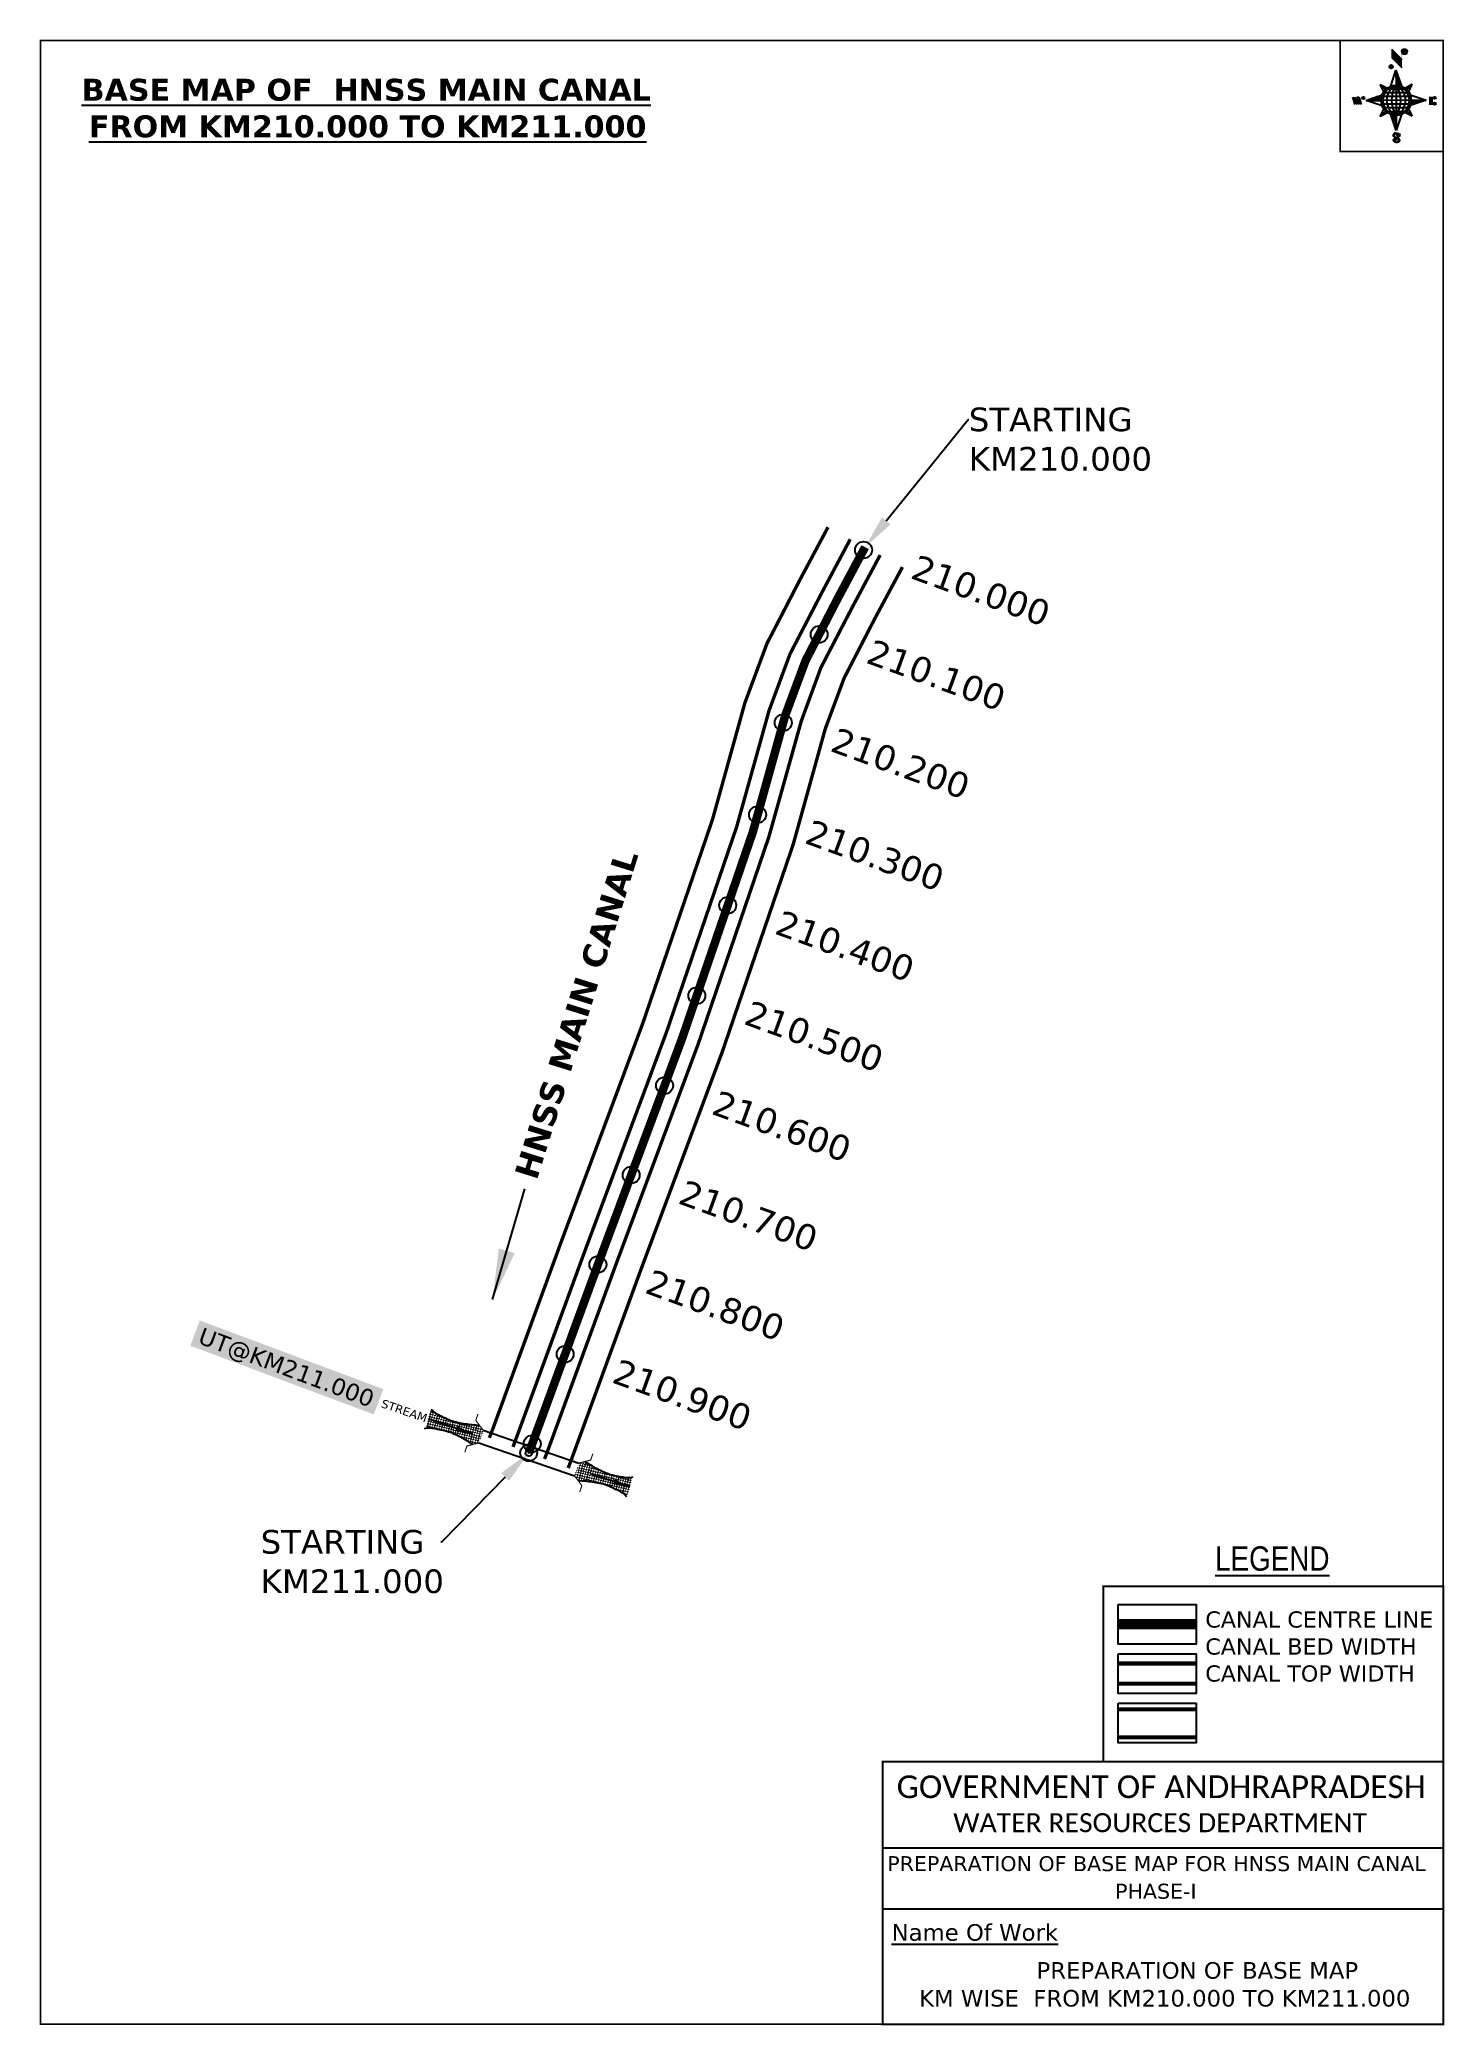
# Model space of a CAD drawing. Header units: inches. Extents: x 741859 to 742691, y 1633854 to 1635030.
import ezdxf
from ezdxf import colors
from ezdxf.entities.mleader import LeaderData, LeaderLine
from ezdxf.enums import TextEntityAlignment as Align
from ezdxf.math import Vec2, Vec3

# ---------------------------------------------------------------- set-up
doc = ezdxf.new("R2010")
doc.units = ezdxf.units.IN
doc.header["$MEASUREMENT"] = 0
doc.header["$PDMODE"] = 32
doc.header["$PDSIZE"] = 10
doc.linetypes.add('HIDDEN2', pattern=[0.1875, 0.125, -0.0625])
for name, color, linetype in [('AQUADUCT', 1, 'Continuous'), ('bord', 1, 'Continuous'), ('CANAL1', 1, 'Continuous'), ('CSMark', 72, 'Continuous'), ('DCBMS', 232, 'Continuous'), ('PAGE', 7, 'Continuous'), ('STRUCTURE', 5, 'Continuous'), ('TEXT', 7, 'Continuous')]:
    doc.layers.add(name, color=color, linetype=linetype)
doc.styles.add('ARIALN', font='ARIALN_1.TTF')
doc.styles.get("Standard").update_dxf_attribs({"font": 'verdana_0.ttf'})
doc.dimstyles.get("Standard").update_dxf_attribs({"dimtxt": 0.18, "dimasz": 0.18, "dimexe": 0.18, "dimexo": 0.0625, "dimgap": 0.09, "dimtad": 0, "dimtih": 1, "dimtoh": 1, "dimdec": 4, "dimzin": 0, "dimdsep": 46, "dimtxsty": 'Standard', "dimcen": 0.09, "dimadec": 0, "dimazin": 0, "dimtfac": 1, "dimtdec": 4, "dimtofl": 0, "dimtmove": 0, "dimatfit": 3, "dimfxl": 0, "dimtolj": 1, "dimtzin": 0, "dimarcsym": 0})
pattern_1 = [(267.297113149, (-8720374.938, 50637915.138), (10.5367255337, -0.497431438), [])]
pattern_2 = [(357.297113149, (-8720374.938, 50637915.138), (0.497431438, 10.5367255337), [])]

# ---------------------------------------------------------------- blocks, each defined once
blk = doc.blocks.new('*X16')
at = {"color": 0, "linetype": 'Continuous'}
for p, q in [((6321.6, 240.5), (6322.3, 241.2)), ((6321.6, 240.3), (6322.3, 241)), ((6321.6, 240.1), (6322.3, 240.8)), ((6321.6, 239.9), (6322.4, 240.7)), ((6321.6, 239.8), (6322.4, 240.6)), ((6321.6, 239.6), (6322.5, 240.5)), ((6321.6, 239.4), (6322.5, 240.3)), ((6321.6, 239.2), (6322.6, 240.2)), ((6321.7, 239.1), (6322.6, 240.1)), ((6321.8, 240.8), (6322.4, 241.4)), ((6321.8, 239), (6322.7, 240)), ((6321.8, 239), (6322.8, 239.9)), ((6321.9, 238.9), (6322.9, 239.8)), ((6322, 238.8), (6323, 239.7)), ((6322.1, 241.3), (6322.4, 241.6)), ((6322.1, 238.7), (6323.1, 239.6)), ((6322.2, 238.6), (6323.1, 239.6)), ((6322.3, 238.5), (6323.2, 239.5)), ((6322.4, 238.5), (6323.3, 239.4)), ((6322.5, 238.4), (6323.4, 239.3)), ((6322.7, 238.4), (6323.6, 239.3)), ((6322.8, 238.3), (6323.7, 239.2)), ((6322.9, 238.3), (6323.8, 239.1)), ((6323.1, 238.2), (6323.9, 239.1)), ((6323.2, 238.2), (6324, 239)), ((6323.3, 238.2), (6324.2, 239)), ((6323.5, 238.1), (6324.3, 238.9)), ((6323.7, 238.1), (6324.4, 238.9)), ((6323.8, 238.1), (6324.6, 238.8)), ((6324.1, 238.2), (6324.7, 238.8)), ((6324.3, 238.3), (6324.9, 238.8)), ((6324.6, 238.3), (6325.1, 238.8)), ((6324.8, 238.4), (6325.2, 238.8)), ((6325.1, 238.5), (6325.4, 238.8)), ((6325.4, 238.6), (6325.6, 238.8))]:
    blk.add_line(p, q, dxfattribs=at)
blk = doc.blocks.new('*X15')
at = {"color": 0, "linetype": 'Continuous'}
for p, q in [((6324.4, 240.3), (6324.5, 240.4)), ((6324.6, 240.3), (6324.8, 240.5)), ((6324.7, 240.2), (6325, 240.5)), ((6324.8, 240.2), (6325.2, 240.6)), ((6325, 240.1), (6325.5, 240.6)), ((6325.1, 240.1), (6325.6, 240.6)), ((6325.2, 240), (6325.8, 240.6)), ((6325.3, 240), (6326, 240.6)), ((6325.4, 239.9), (6326.1, 240.6)), ((6325.5, 239.8), (6326.2, 240.5)), ((6325.6, 239.8), (6326.3, 240.5)), ((6325.7, 239.7), (6326.5, 240.4)), ((6325.9, 239.6), (6326.6, 240.3)), ((6326, 239.5), (6326.7, 240.3)), ((6326, 239.4), (6326.8, 240.2)), ((6326.1, 239.3), (6327, 240.2)), ((6326.2, 239.3), (6327.1, 240.1)), ((6326.3, 239.2), (6327.1, 240)), ((6326.4, 239.1), (6327.2, 239.9)), ((6326.5, 239), (6327.3, 239.8)), ((6326.5, 238.9), (6327.4, 239.7)), ((6326.6, 238.8), (6327.5, 239.6)), ((6326.7, 238.7), (6327.5, 239.5)), ((6326.8, 238.6), (6327.6, 239.4)), ((6326.8, 238.5), (6327.7, 239.3)), ((6326.8, 236.5), (6327.4, 237)), ((6326.9, 238.3), (6327.8, 239.2)), ((6326.9, 238.2), (6327.9, 239.1)), ((6326.9, 236.8), (6327.6, 237.4)), ((6327, 238.1), (6327.8, 239)), ((6327, 237.9), (6327.8, 238.8)), ((6327, 237.8), (6327.8, 238.6)), ((6327, 237.6), (6327.8, 238.4)), ((6327, 237.4), (6327.8, 238.2)), ((6327, 237.3), (6327.8, 238)), ((6327, 237.1), (6327.8, 237.9))]:
    blk.add_line(p, q, dxfattribs=at)
blk = doc.blocks.new('H')
at = {"layer": 'bord', "extrusion": (0.000427885, 0.004792, 0.999988)}
h = blk.add_hatch(dxfattribs=at)
h.set_pattern_fill('LINE', color=8, scale=84.387686, angle=-2.7029, style=0)
h.set_pattern_definition(pattern_2)
h.paths.add_polyline_path([(-492, 786, -0.090992), (-448, 775), (-486, 912)])
h = blk.add_hatch(dxfattribs=at)
h.set_pattern_fill('LINE', color=8, scale=84.387686, angle=-92.7029, style=0)
h.set_pattern_definition(pattern_1)
h.paths.add_polyline_path([(-625, 665, -0.090992), (-615, 710), (-751, 671)])
h = blk.add_hatch(dxfattribs=at)
h.set_pattern_fill('LINE', color=8, scale=84.387686, angle=-2.7029, style=0)
h.set_pattern_definition(pattern_2)
h.paths.add_polyline_path([(-504, 533, -0.090992), (-549, 543), (-510, 406)])
h = blk.add_hatch(dxfattribs=at)
h.set_pattern_fill('LINE', color=8, scale=84.387686, angle=-92.7029, style=0)
h.set_pattern_definition(pattern_1)
h.paths.add_polyline_path([(-246, 647), (-372, 653, -0.090992), (-382, 609)])
for p, q in [((-519, 1020, -1217), (-435, 927, -1216)), ((-516, 1087, -1217), (-432, 994, -1217)), ((-538, 774, -1216), (-487, 906, -1216)), ((-487, 906, -1216), (-493, 780, -1216)), ((-487, 906, -1216), (-448, 769, -1216)), ((-865, 701, -1215), (-847, 638, -1215)), ((-847, 700, -1215), (-829, 637, -1215)), ((-829, 699, -1215), (-811, 636, -1215)), ((-829, 699, -1215), (-811, 698, -1215)), ((-811, 698, -1215), (-794, 635, -1215)), ((-752, 665, -1215), (-615, 704, -1215)), ((-627, 794, -1216), (-567, 760, -1216)), ((-627, 794, -1216), (-584, 747, -1215)), ((-599, 731, -1215), (-627, 794, -1216)), ((-421, 753, -1216), (-359, 781, -1216)), ((-359, 781, -1216), (-405, 739, -1216)), ((-359, 781, -1216), (-392, 721, -1215)), ((-379, 693, -1215), (-246, 641, -1215)), ((-213, 669, -1215), (-217, 601, -1215)), ((-752, 665, -1215), (-625, 659, -1215)), ((-619, 614, -1215), (-752, 665, -1215)), ((-639, 526, -1214), (-606, 585, -1215)), ((-639, 526, -1214), (-593, 568, -1215)), ((-577, 553, -1215), (-639, 526, -1214)), ((-511, 400, -1214), (-549, 537, -1214)), ((-460, 533, -1215), (-511, 400, -1214)), ((-505, 527, -1214), (-511, 400, -1214)), ((-371, 513, -1214), (-431, 546, -1215)), ((-371, 513, -1214), (-414, 560, -1215)), ((-399, 576, -1215), (-371, 513, -1214)), ((-246, 641, -1215), (-383, 603, -1215)), ((-373, 647, -1215), (-246, 641, -1215)), ((-197, 600, -1215), (-194, 668, -1215))]:
    blk.add_line(p, q, dxfattribs=at)
at = {"layer": 'bord', "color": 8, "linetype": 'ByBlock', "extrusion": (0.000427885, 0.004792, 0.999988)}
for p, q in [((-375, 679, -1215), (-620, 691, -1215)), ((-386, 711, -1215), (-605, 722, -1215)), ((-411, 744, -1216), (-578, 752, -1216)), ((-493, 780, -1216), (-505, 527, -1214)), ((-373, 647, -1215), (-625, 659, -1215)), ((-378, 616, -1215), (-623, 628, -1215)), ((-392, 585, -1215), (-611, 595, -1215)), ((-420, 555, -1215), (-587, 562, -1215))]:
    blk.add_line(p, q, dxfattribs=at)
at = {"layer": 'bord', "extrusion": (0.000427885, 0.004792, 0.999988), "elevation": -1212}
for points, const_width in [([(-522, 960), (-516, 1093)], 1.61), ([(-434, 933), (-428, 1066)], 1.61), ([(-870, 707), (-846, 706)], 0.642), ([(-829, 643), (-821, 678)], 0.642), ([(-793, 641), (-782, 694)], 0.642), ([(-223, 676), (-174, 673)], 0.706), ([(-829, 643), (-855, 644)], 0.642), ([(-811, 642), (-784, 641)], 0.642), ([(-177, 605), (-226, 607)], 0.706), ([(-195, 645), (-185, 644)], 0.706)]:
    blk.add_lwpolyline(points, dxfattribs=dict(at, const_width=const_width))
for points, const_width in [([(-414, 1073, 1), (-398, 1058, 1)], 22.3), ([(-530, 950, 1), (-520, 939, 1)], 14.8), ([(-776, 697, 1), (-769, 690, 1)], 8.9), ([(-180, 618, 1), (-173, 611, 1)], 9.79), ([(-178, 667, 1), (-171, 660, 1)], 9.79), ([(-490, 362, 1), (-498, 369, 1)], 11.1), ([(-525, 322, 1), (-533, 329, 1)], 11.1)]:
    blk.add_lwpolyline(points, format="xyb", close=True, dxfattribs=dict(at, const_width=const_width))
for points in [[(-537, 317), (-531, 310), (-520, 307), (-505, 307), (-494, 310), (-486, 318), (-487, 326), (-491, 333), (-494, 336), (-503, 341), (-522, 347), (-530, 352), (-534, 355), (-537, 363), (-537, 373), (-530, 381), (-520, 384), (-504, 384), (-493, 380), (-487, 373)], [(-522, 348), (-526, 354), (-528, 361), (-528, 371), (-526, 375), (-521, 381), (-515, 384)], [(-505, 307), (-499, 312), (-497, 319), (-497, 327), (-501, 335), (-509, 343)]]:
    blk.add_lwpolyline(points, dxfattribs=at)
at = {"layer": 'bord', "extrusion": (0.000427885, 0.004792, 0.999988)}
for centre, radius in [((-406, 1065, -1212), 22.3), ((-525, 944, -1212), 14.8), ((-773, 694, -1212), 8.9), ((-498, 659, -1212), 127), ((-177, 615, -1212), 9.79), ((-174, 663, -1212), 9.79), ((-494, 365, -1212), 11.1), ((-529, 325, -1212), 11.1)]:
    blk.add_circle(centre, radius, dxfattribs=at)
at = {"layer": 'bord', "color": 8, "linetype": 'ByBlock', "extrusion": (0.000427885, 0.004792, 0.999988)}
for centre, radius, start, end in [((-482, 658, -1212), 128, 94.9254, 259.6691), ((-437, 656, -1212), 141, 113.2864, 241.308), ((-316, 651, -1212), 222, 142.5892, 212.0053), ((-560, 662, -1212), 141, 293.2864, 61.308), ((-681, 668, -1212), 222, 322.5892, 32.0053), ((-515, 660, -1212), 128, 274.9254, 79.6691)]:
    blk.add_arc(centre, radius, start, end, dxfattribs=at)
at = {"layer": 'bord', "extrusion": (0.000427885, 0.004792, 0.999988)}
for points in [[(-516, 1093, -1212), (-431, 1000, -1212), (-519, 1026, -1212), (-434, 933, -1212)], [(-864, 707, -1212), (-846, 706, -1212), (-846, 644, -1212), (-829, 643, -1212)], [(-829, 705, -1212), (-811, 704, -1212), (-811, 642, -1212), (-793, 641, -1212)], [(-193, 674, -1212), (-197, 606, -1212), (-213, 675, -1212), (-216, 607, -1212)]]:
    blk.add_solid(points, dxfattribs=at)
at = {"layer": 'bord', "extrusion": (0.000427885, 0.004792, 0.999988), "xscale": 7.977342409717546, "yscale": 7.977342408231451, "zscale": 7.977342408476333, "rotation": 138.0840426661453}
for name, p in [('*X15', (38301, -31929, -1212)), ('*X16', (38314, -31951, -1212))]:
    blk.add_blockref(name, p, dxfattribs=at)
blk = doc.blocks.new('UT')
at = {"layer": 'STRUCTURE'}
h = blk.add_hatch(dxfattribs=at)
h.set_pattern_fill('DASH', color=150, scale=8, angle=-39.6278, style=0)
h.set_pattern_definition([(320.372247933, (-4370.464, -6260.8811), (1.40800153113, 0.132407282), [1, -1])])
h.paths.add_polyline_path([(765163, 1700681.9), (765165.6, 1700680.6), (765167.2, 1700680.3), (765169.1, 1700680), (765172.4, 1700679.6), (765176.4, 1700679.3), (765179.5, 1700679.5), (765183.1, 1700679.9), (765187.7, 1700680.9), (765188.9, 1700681.2), (765193.1, 1700682.2), (765196.1, 1700680.2), (765196.1, 1700672.2), (765193.1, 1700670.2), (765190.5, 1700670.8), (765188.1, 1700671.3), (765185.5, 1700671.8), (765183.6, 1700672.1), (765181, 1700672.5), (765180.3, 1700672.5), (765178.5, 1700672.6), (765176.7, 1700672.6), (765174.6, 1700672.5), (765172.5, 1700672.3), (765170.4, 1700672), (765168.5, 1700671.7), (765166.1, 1700671.2), (765165, 1700670.8), (765163, 1700669.7)])
h.paths.add_polyline_path([(765259.1, 1700682.2), (765256.1, 1700680.2), (765256.1, 1700672.2), (765259.1, 1700670.2), (765261.9, 1700671), (765264.4, 1700671.6), (765266.4, 1700672), (765269.1, 1700672.5), (765272.7, 1700673), (765276.1, 1700673.1), (765278.6, 1700672.9), (765281.2, 1700672.7), (765283.9, 1700672.3), (765286.4, 1700671.9), (765288, 1700671.3), (765289.2, 1700670.6), (765289.1, 1700682.7), (765287.6, 1700681.8), (765285.7, 1700681.2), (765283, 1700680.7), (765281.2, 1700680.4), (765276.7, 1700679.9), (765272.7, 1700679.9), (765268.7, 1700680.3), (765264.8, 1700681), (765261.2, 1700681.7)])
at = {"layer": 'STRUCTURE', "color": 150, "const_width": 0.628}
for points in [[(765190.1, 1700688.2), (765190.1, 1700684.2), (765196.1, 1700680.2), (765256.1, 1700680.2), (765262.1, 1700684.2), (765262.1, 1700688.2)], [(765190.1, 1700664.2), (765190.1, 1700668.2), (765196.1, 1700672.2), (765256.1, 1700672.2), (765262.1, 1700668.2), (765262.1, 1700664.2)]]:
    blk.add_lwpolyline(points, dxfattribs=at)
at = {"layer": 'STRUCTURE', "color": 150}
for points in [[(765196.1, 1700680.2), (765256.1, 1700680.2)], [(765196.1, 1700672.2), (765256.1, 1700672.2)], [(765196.1, 1700672.2), (765256.1, 1700672.2)]]:
    blk.add_lwpolyline(points, dxfattribs=at)
at = {"layer": 'STRUCTURE', "color": 0}
blk.add_circle((765226.1, 1700676.2), 1.89, dxfattribs=at)
at = {"layer": 'STRUCTURE', "color": 150}
for points in [[(765163, 1700681.9), (765164.4, 1700681.1), (765167.9, 1700680.2), (765171.2, 1700679.8), (765176.1, 1700679.4), (765184.7, 1700680.3), (765193.1, 1700682.2)], [(765289.1, 1700682.7), (765287.8, 1700681.9), (765284.3, 1700680.9), (765280.9, 1700680.4), (765276.1, 1700679.8), (765267.4, 1700680.5), (765259.1, 1700682.2)], [(765163, 1700669.7), (765164.3, 1700670.6), (765167.8, 1700671.6), (765171.2, 1700672.1), (765176, 1700672.6), (765184.7, 1700672), (765193.1, 1700670.2)], [(765289.2, 1700670.6), (765287.8, 1700671.4), (765284.2, 1700672.3), (765280.9, 1700672.7), (765276.1, 1700673.1), (765267.4, 1700672.2), (765259.1, 1700670.2)]]:
    blk.add_spline(points, degree=3, dxfattribs=at)
at = {"layer": 'STRUCTURE', "color": 0}
blk.add_text('STREAM', height=5, dxfattribs=at).set_placement((765148.2, 1700675.8), align=Align.MIDDLE_CENTER)
for points in [[(765190.9, 1700676), (765164.2, 1700675.8)], [(765289.3, 1700676.7), (765265.4, 1700676.4)]]:
    blk.add_leader(points, dimstyle='Standard', override={"dimasz": 10, "dimgap": 0.09, "dimtad": 0}, dxfattribs=at)

msp = doc.modelspace()

# ---------------------------------------------------------------- linework, layer by layer
at = {"color": 3}
for p in [(742347, 1634727.9), (742320.7, 1634677.9), (742299.4, 1634625.6), (742284.2, 1634571.1), (742266.5, 1634517.4), (742248.2, 1634463.9), (742229.1, 1634410.6), (742209.3, 1634357.6), (742189.6, 1634304.6), (742170.2, 1634251.5), (742150.7, 1634198.4)]:
    msp.add_point(p, dxfattribs=at)
at = {"layer": 'CANAL1', "color": 200, "const_width": 2}
for points in [[(742325.9, 1634741.4), (742309.4, 1634710.5), (742289.7, 1634672.4), (742276.7, 1634637.4), (742257.5, 1634568.3), (742216, 1634447), (742167.7, 1634317.6), (742127.3, 1634207.1), (742125.3, 1634201.9)], [(742370, 1634717.8), (742353.6, 1634687.2), (742335.5, 1634652.1), (742324.3, 1634622), (742305.3, 1634553.5), (742263.1, 1634430.1), (742214.6, 1634300.3), (742174.1, 1634189.6), (742172, 1634184)]]:
    msp.add_lwpolyline(points, dxfattribs=at)
at = {"layer": 'CANAL1', "color": 5, "const_width": 2}
for points in [[(742339.1, 1634734.3), (742322.7, 1634703.5), (742303.4, 1634666.3), (742291, 1634632.8), (742271.8, 1634563.9), (742230.1, 1634441.9), (742181.8, 1634312.4), (742141.3, 1634201.9), (742139.3, 1634196.5)], [(742158, 1634189.4), (742160.1, 1634194.9), (742200.6, 1634305.5), (742249, 1634435.2), (742290.9, 1634558), (742310.1, 1634626.6), (742321.7, 1634658.2), (742340.4, 1634694.2), (742356.8, 1634724.9)]]:
    msp.add_lwpolyline(points, dxfattribs=at)
at = {"layer": 'CANAL1', "color": 1, "linetype": 'HIDDEN2', "ltscale": 100, "const_width": 5}
msp.add_lwpolyline([(742347.9, 1634729.6), (742331.5, 1634698.9), (742312.6, 1634662.3), (742300.5, 1634629.7), (742281.4, 1634560.9), (742239.5, 1634438.6), (742191.2, 1634308.9), (742150.7, 1634198.4), (742148.6, 1634193)], dxfattribs=at)
at = {"layer": 'CANAL1', "color": 1, "linetype": 'HIDDEN2', "ltscale": 100, "const_width": 6, "elevation": -0.4}
msp.add_lwpolyline([(742544, 1634091.5), (742497.9, 1634091.5)], dxfattribs=at)
at = {"layer": 'CANAL1', "color": 5, "const_width": 2.4, "elevation": -0.4}
for points in [[(742544, 1634068.2), (742497.9, 1634068.2)], [(742544, 1634056.2), (742497.9, 1634056.2)]]:
    msp.add_lwpolyline(points, dxfattribs=at)
at = {"layer": 'CANAL1', "color": 200, "const_width": 2.4, "elevation": -0.4}
for points in [[(742544, 1634041), (742497.9, 1634041)], [(742544, 1634024.5), (742497.9, 1634024.5)]]:
    msp.add_lwpolyline(points, dxfattribs=at)
at = {"layer": 'PAGE', "const_width": 1}
msp.add_lwpolyline([(741859.4, 1635029.7), (741859.4, 1633854.5), (742690.4, 1633854.5), (742690.4, 1635029.7), (741859.4, 1635029.7)], dxfattribs=at)
at = {"layer": 'PAGE'}
for points, const_width in [([(742690.4, 1635029.7), (742629.3, 1635029.7), (742629.3, 1634964), (742690.4, 1634964)], 1), ([(742690.4, 1634010.1), (742489.1, 1634010.1), (742489.1, 1634113.9), (742690.4, 1634113.9)], 1.2), ([(742358.3, 1634010.1), (742690.4, 1634010.1), (742690.4, 1633854.5), (742358.3, 1633854.5)], 1.2)]:
    msp.add_lwpolyline(points, close=True, dxfattribs=dict(at, const_width=const_width))
at = {"layer": 'PAGE', "elevation": -0.4}
for points in [[(742497.9, 1634103.2), (742544, 1634103.2), (742544, 1634079.7), (742497.9, 1634079.7)], [(742497.9, 1634074), (742544, 1634074), (742544, 1634050.5), (742497.9, 1634050.5)], [(742497.9, 1634044.7), (742544, 1634044.7), (742544, 1634021.2), (742497.9, 1634021.2)]]:
    msp.add_lwpolyline(points, close=True, dxfattribs=at)
at = {"layer": 'PAGE'}
for points in [[(742358.3, 1633959.1), (742690.4, 1633959.1)], [(742358.3, 1633922.8), (742690.4, 1633922.8)]]:
    msp.add_lwpolyline(points, dxfattribs=at)
at = {"layer": 'STRUCTURE', "color": 0}
msp.add_point((742148.6, 1634193), dxfattribs=at)

# ---------------------------------------------------------------- block references
at = {"layer": 'AQUADUCT', "color": 1, "xscale": 0.0703495379661093, "yscale": 0.07034953800030053, "zscale": 0.07034953795990817, "rotation": 3.078330607406165}
msp.add_blockref('H', (742700, 1634950.3, 85.4), dxfattribs=at)
at = {"layer": 'STRUCTURE', "color": 0, "rotation": 340.9709939330593}
msp.add_blockref('UT', (-535760.6, 275952), dxfattribs=at)

# ---------------------------------------------------------------- texts
at = {"layer": 'CANAL1', "insert": (742139.7, 1634357.3), "char_height": 14, "width": 205.129, "attachment_point": 1, "rotation": 72.6657}
msp.add_mtext('\\pi0.96322;{\\fVerdana|b1|i0|c0|p34;HNSS MAIN CANAL}', dxfattribs=at)
at = {"layer": 'CSMark', "color": 1}
for s, p in [('210.000', (742376.6, 1634718.5)), ('210.100', (742350.2, 1634668.4)), ('210.200', (742329, 1634616.1)), ('210.300', (742313.8, 1634561.6)), ('210.400', (742296.1, 1634507.9)), ('210.500', (742277.8, 1634454.4)), ('210.600', (742258.7, 1634401.1)), ('210.700', (742238.9, 1634348.1)), ('210.800', (742219.2, 1634295.1)), ('210.900', (742199.7, 1634242))]:
    msp.add_text(s, height=15, rotation=339.9525, dxfattribs=at).set_placement(p, align=Align.MIDDLE_LEFT)
at = {"layer": 'PAGE', "extrusion": (0.000201441, 0.004807, 0.999988), "style": 'ARIALN'}
msp.add_text('%%ULEGEND', height=14.4, rotation=359.9999, dxfattribs=at).set_placement((742589.1, 1634110.8, 8004.6), align=Align.MIDDLE)
at = {"layer": 'PAGE', "extrusion": (0.000201441, 0.004807, 0.999988)}
for s, height, p in [('PREPARATION OF BASE MAP FOR HNSS MAIN CANAL', 8.878, (742361, 1633925.6, 8003.6)), ('%%UName Of Work', 9.822, (742363.6, 1633884.4, 8002.3))]:
    msp.add_text(s, height=height, rotation=359.9999, dxfattribs=at).set_placement(p)
for s, height, p in [('PHASE-I', 8.88, (742520.1, 1633913.7, 8003.6)), ('PREPARATION OF BASE MAP', 9.822, (742544.7, 1633866.8, 8002.4)), ('KM WISE  FROM KM210.000 TO KM211.000', 9.822, (742525.4, 1633850.3, 8002.4))]:
    msp.add_text(s, height=height, rotation=359.9999, dxfattribs=at).set_placement(p, align=Align.MIDDLE_CENTER)
at = {"layer": 'PAGE', "extrusion": (0.000201441, 0.004807, 0.999988), "attachment_point": 1, "text_direction": (1, -1e-06, -0.000201)}
for s, insert, char_height, width in [('CANAL CENTRE LINE CANAL BED WIDTH {\\H2.3741x; }CANAL TOP WIDTH{\\H1.9188x; }', (742549.4, 1634099.1, -0.4), 9.6, 168.926), ('\\pi3.5885;{\\fCalibri|b0|i0|c0|p34;\\H1.3333x;GOVERNMENT OF ANDHRAPRADESH\\P\\pi37.073;\\H0.83998x;WATER RESOURCES DEPARTMENT}', (742363, 1634001.9, -1.3), 10.059, 321.276)]:
    msp.add_mtext(s, dxfattribs=dict(at, insert=insert, char_height=char_height, width=width))
at = {"layer": 'STRUCTURE', "color": 5, "insert": (741955.5, 1634267.6), "char_height": 10, "width": 110.08, "attachment_point": 1, "rotation": 339.4816, "bg_fill": 1, "box_fill_scale": 1.3, "bg_fill_color": 7, "bg_fill_true_color": 16777215, "bg_fill_transparency": 4390977}
msp.add_mtext('UT@KM211.000', dxfattribs=at)
at = {"layer": 'TEXT', "color": 1, "insert": (741862, 1635007.1), "char_height": 13, "width": 379.826, "attachment_point": 1}
msp.add_mtext('\\pi21.755;{\\fVerdana|b1|i0|c0|p34;\\LBASE MAP OF  HNSS MAIN CANAL \\P\\pi26.025;FROM KM210.000 TO KM211.000}', dxfattribs=at)

# ---------------------------------------------------------------- leaders
at = {"layer": 'CANAL1'}
msp.add_leader([(742127.2, 1634283.9), (742146.3, 1634349.4)], dimstyle='Standard', override={"dimasz": 30, "dimgap": 0.09, "dimtad": 0}, dxfattribs=at)
at = {"layer": 'DCBMS', "color": 5}
ml = msp.add_multileader_mtext('Standard', dxfattribs=at)
ml.set_content('STARTING\\PKM210.000', color=5)
ml.set_leader_properties()
ml.build(insert=Vec2(0, 0))
ml.multileader.update_dxf_attribs({"dogleg_length": 0.36, "arrow_head_size": 20})
ctx = ml.context
ctx.base_point, ctx.char_height, ctx.arrow_head_size, ctx.landing_gap_size, ctx.plane_origin = Vec3(742409.2, 1634805.2), 14, 20, 0.09, Vec3(742552.1, 1635016)
notes = []
notes.append((ctx, [(1, (1, 1, 0), (742408.9, 1634805.2), (1, 0), 0.36, [(0, [(742347.9, 1634729.6)], 0, [])])]))
ctx.mtext.insert, ctx.mtext.flow_direction = Vec3(742409.3, 1634812.3), 5
ml = msp.add_multileader_mtext('Standard', dxfattribs=at)
ml.set_content('STARTING\\PKM211.000', color=5)
ml.set_leader_properties()
ml.build(insert=Vec2(0, 0))
ml.multileader.update_dxf_attribs({"dogleg_length": 0.36, "arrow_head_size": 20})
ctx = ml.context
ctx.base_point, ctx.char_height, ctx.arrow_head_size, ctx.landing_gap_size, ctx.plane_origin = Vec3(741989.7, 1634140.1), 14, 20, 0.09, Vec3(742136.7, 1633922)
notes.append((ctx, [(0, (1, 1, 0), (742097, 1634140.1), (-1, 0), 0.36, [(0, [(742148.6, 1634193)], 0, [])])]))
ctx.mtext.insert, ctx.mtext.width, ctx.mtext.flow_direction = Vec3(741989.8, 1634147.3), 108.896, 5
for ctx, leaders in notes:
    for number, flags, end, landing, length, lines in leaders:
        leader = LeaderData()
        leader.index, (leader.has_last_leader_line, leader.has_dogleg_vector, leader.attachment_direction) = number, flags
        leader.last_leader_point, leader.dogleg_vector, leader.dogleg_length = Vec3(end), Vec3(landing), length
        for number, points, colour, breaks in lines:
            line = LeaderLine()
            line.index, line.vertices, line.color, line.breaks = number, Vec3.list(points), colors.encode_raw_color(colour), breaks
            leader.lines.append(line)
        ctx.leaders.append(leader)

doc.saveas('drawing.dxf')
